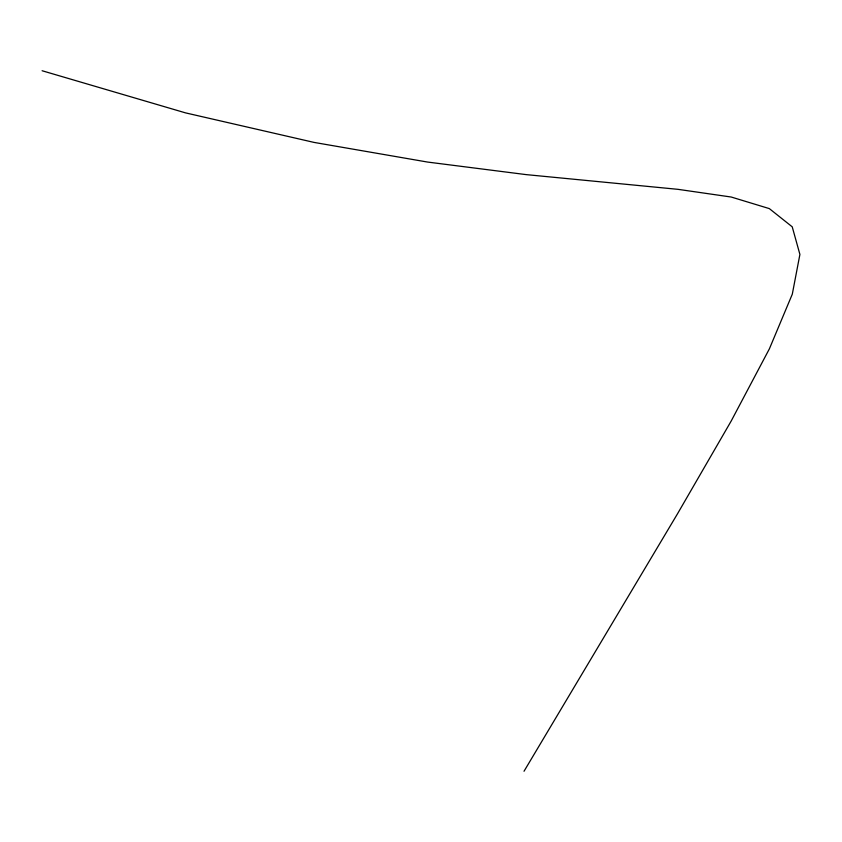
<?xml version="1.0" encoding="UTF-8"?>
<svg xmlns="http://www.w3.org/2000/svg" width="842" height="842" viewBox="0 0 842 842"><rect width="100%" height="100%" fill="white"/><g stroke="black" fill="none" stroke-linecap="round" stroke-linejoin="round"><path stroke-width="1.26" d="M524.019 771.261L677.536 513.746L731.161 421.084L769.399 348.809L792.301 294.174L799.9 254.431L792.227 226.824L769.325 208.605L731.224 197.028L677.968 189.334L526.113 174.61L427.599 162.064L314.066 142.414L185.556 112.881L42.1 70.739"/></g></svg>
